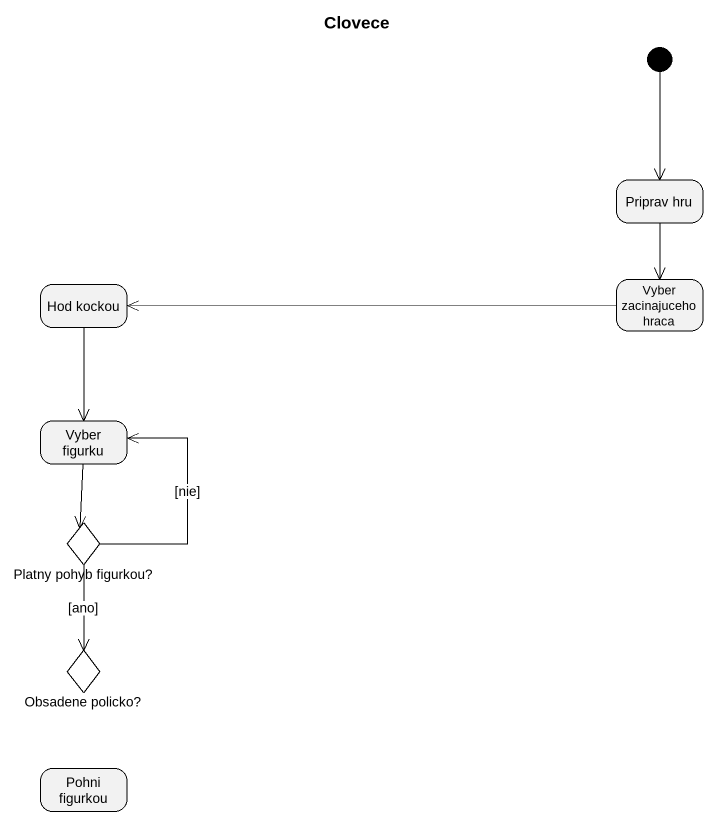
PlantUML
@startuml
title Clovece
hide empty description
state "Priprav hru" as Priprav_hru
state "Hod kockou" as Hod_kockou
state "Vyber zacinajuceho hraca" as Vyber_zacinajuceho_hraca
state "Vyber figurku" as Vyber_figurku
state "Platny pohyb figurkou?" as Platny_pohyb_figurkou <<choice>>
state "Obsadene policko?" as Obsadene_policko <<choice>>
state "Pohni figurkou" as Pohni_figurkou
[*] --> Priprav_hru
Priprav_hru --> Vyber_zacinajuceho_hraca
Hod_kockou --> Vyber_figurku
Vyber_zacinajuceho_hraca -left-> Hod_kockou
Vyber_figurku --> Platny_pohyb_figurkou
Platny_pohyb_figurkou -up-> Vyber_figurku : [nie]
Platny_pohyb_figurkou --> Obsadene_policko : [ano]
@enduml
